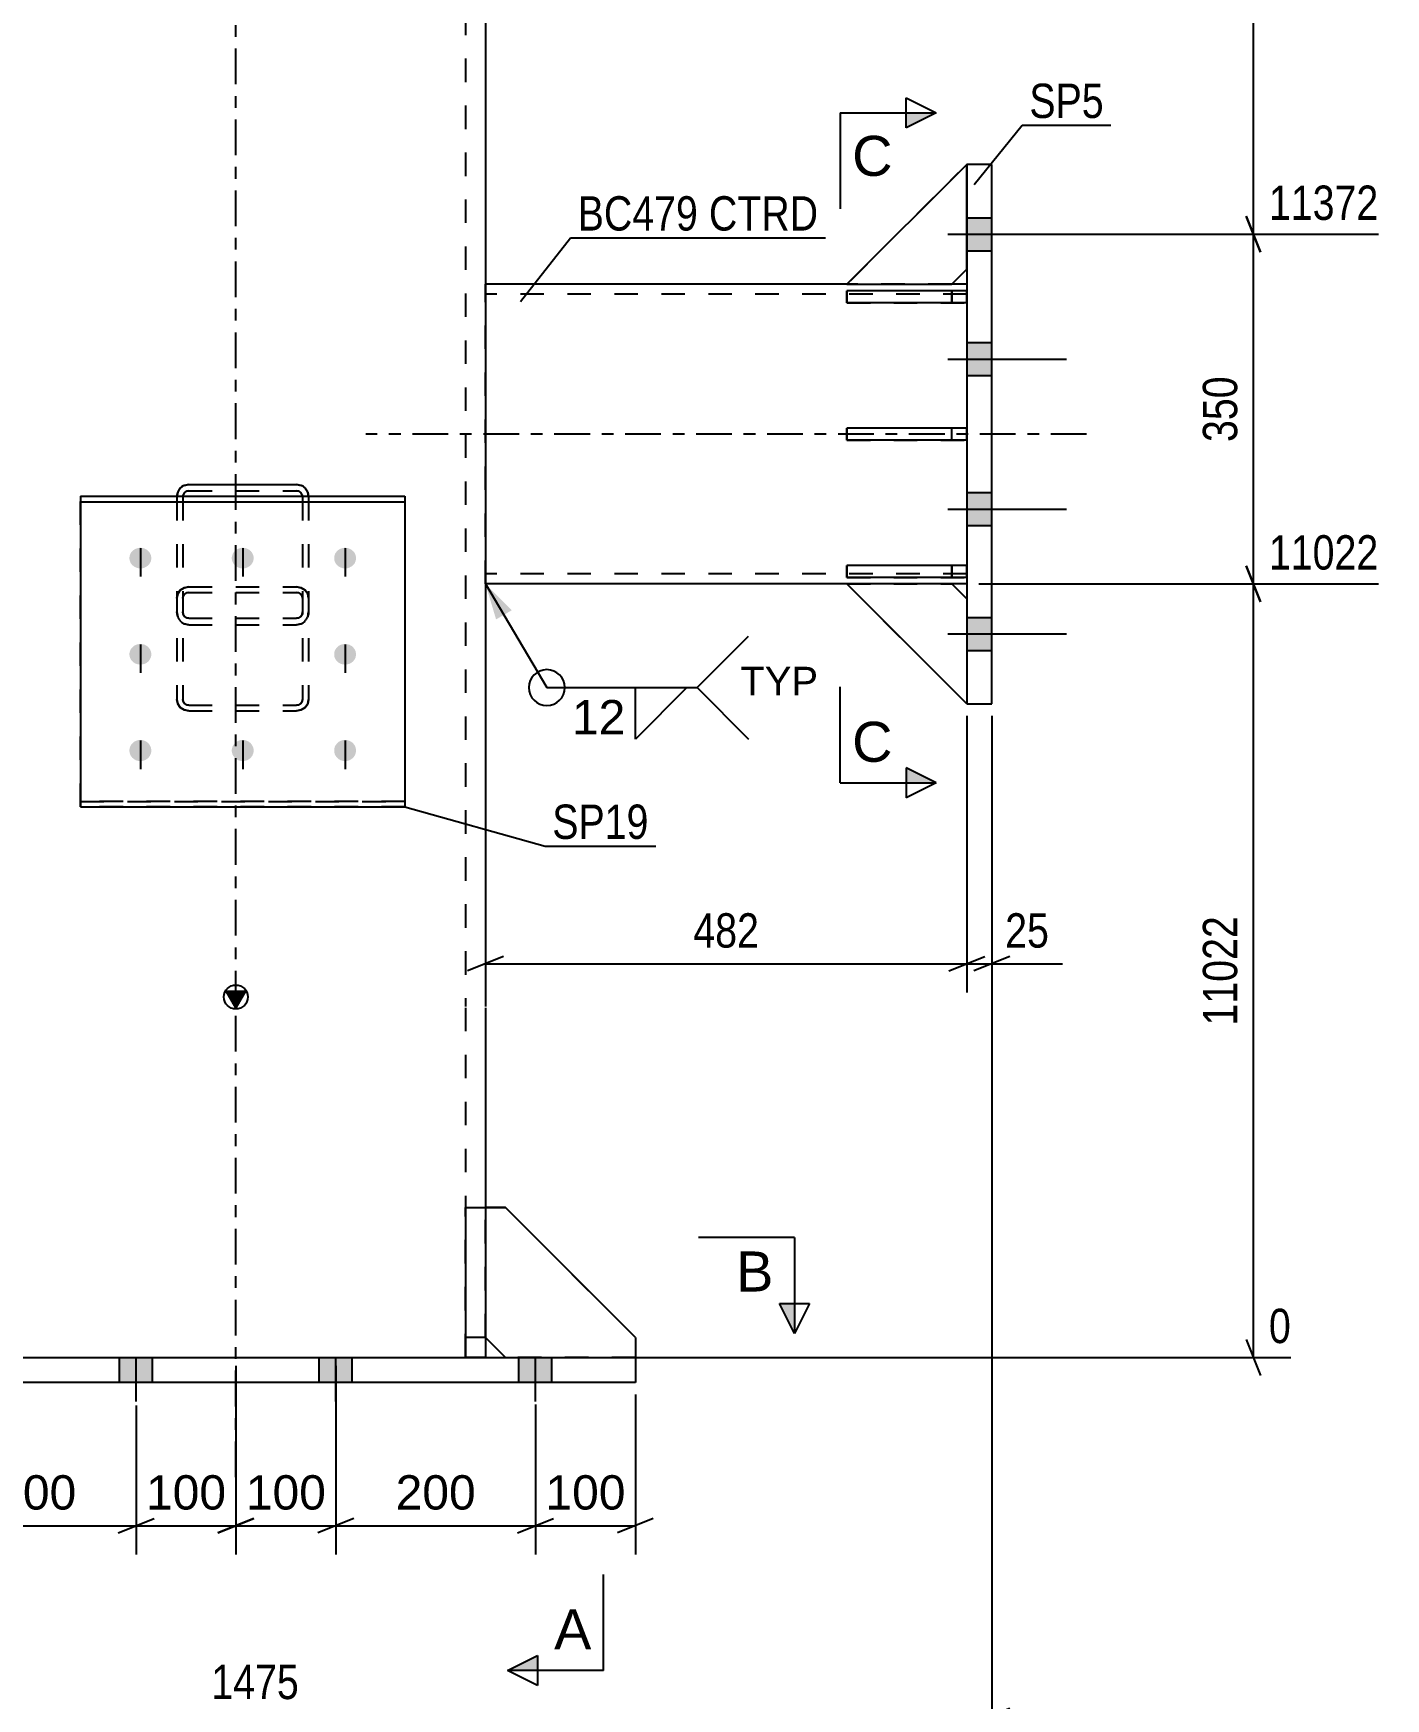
# Model space of a CAD drawing. Header units: millimetres. Extents: x -130 to 464, y -170 to 250.
# Drawn here: x -16.9 to 95.9, y -28.5 to 110.5 of the extents above; entities that cross this region are included whole.
import ezdxf

# ---------------------------------------------------------------- set-up
doc = ezdxf.new("R2010")
doc.units = ezdxf.units.MM
doc.linetypes.add('DXK_LINE_DOT2', pattern=[3.9198, 1.9599, -1.9599])
doc.linetypes.add('DXK_LINE_DOT3', pattern=[5.9187, 2.979, -0.9799, 0.9799, -0.9799])
doc.styles.add('Arial', font='ARIAL.TTF', dxfattribs={"height": 0.2})
doc.styles.add('Arial Narrow', font='ARIALN.TTF', dxfattribs={"height": 0.2})

# ---------------------------------------------------------------- blocks, each defined once
blk = doc.blocks.new('Part-284858837-1387 - 1225')
at = {"color": 2, "linetype": 'Continuous'}
for p, q in [((50.98, 89.53), (20.83, 89.53)), ((60.98, 89.53), (59.73, 89.53)), ((50.98, 64.53), (20.83, 64.53)), ((60.98, 64.53), (59.73, 64.53))]:
    blk.add_line(p, q, dxfattribs=at)
at = {"color": 7, "linetype": 'DXK_LINE_DOT2'}
for p, q in [((20.83, 64.53), (20.83, 89.53)), ((59.73, 89.53), (50.98, 89.53)), ((60.98, 89.53), (60.98, 64.53)), ((60.98, 88.7), (20.83, 88.7)), ((60.98, 65.36), (20.83, 65.36)), ((59.73, 64.53), (50.98, 64.53))]:
    blk.add_line(p, q, dxfattribs=at)
at = {"color": 7, "linetype": 'DXK_LINE_DOT3'}
blk.add_line((70.98, 77.03), (10.83, 77.03), dxfattribs=at)
blk = doc.blocks.new('Part-284858837-1228 - 1225')
at = {"color": 7, "linetype": 'DXK_LINE_DOT2'}
for p, q in [((-12.97, 45.93), (-12.97, 71.84)), ((-12.97, 71.84), (14.11, 71.84)), ((-12.97, 71.38), (14.11, 71.38)), ((14.11, 71.84), (14.11, 45.93)), ((14.11, 46.39), (-12.97, 46.39)), ((14.11, 45.93), (-12.97, 45.93))]:
    blk.add_line(p, q, dxfattribs=at)
blk = doc.blocks.new('Part-284858837-1430 - 1225')
at = {"color": 2, "linetype": 'Continuous'}
for p, q in [((60.98, 99.53), (50.98, 89.53)), ((60.98, 90.78), (60.98, 99.53)), ((59.73, 89.53), (60.98, 90.78)), ((50.98, 89.53), (59.73, 89.53))]:
    blk.add_line(p, q, dxfattribs=at)
blk = doc.blocks.new('Bolt-284858837-1340 - 1225')
at = {"linetype": 'Continuous'}
for points in [[(-23.63, 0), (-26.38, 0), (-26.38, -2.08), (-23.63, -2.08)], [(-23.63, 0), (-26.38, 0), (-26.38, -2.08), (-23.63, -2.08)], [(-23.63, 0), (-26.38, 0), (-26.38, -2.08), (-23.63, -2.08)], [(-23.63, 0), (-26.38, 0), (-26.38, -2.08), (-23.63, -2.08)], [(-6.96, 0), (-9.71, 0), (-9.71, -2.08), (-6.96, -2.08)], [(-6.96, 0), (-9.71, 0), (-9.71, -2.08), (-6.96, -2.08)], [(9.71, 0), (6.96, 0), (6.96, -2.08), (9.71, -2.08)], [(9.71, 0), (6.96, 0), (6.96, -2.08), (9.71, -2.08)], [(26.37, 0), (23.62, 0), (23.62, -2.08), (26.37, -2.08)], [(26.37, 0), (23.62, 0), (23.62, -2.08), (26.37, -2.08)], [(26.37, 0), (23.62, 0), (23.62, -2.08), (26.37, -2.08)], [(26.37, 0), (23.62, 0), (23.62, -2.08), (26.37, -2.08)]]:
    blk.add_hatch(color=1, dxfattribs=at).paths.add_polyline_path(points)
at = {"color": 1, "linetype": 'Continuous'}
for p, q in [((-26.38, -2.08), (-26.38, 0)), ((-26.38, -2.08), (-26.38, 0)), ((-26.38, -2.08), (-26.38, 0)), ((-26.38, -2.08), (-26.38, 0)), ((-25, -3.67), (-25, 0)), ((-25, -3.67), (-25, 0)), ((-25, -3.67), (-25, 0)), ((-25, -3.67), (-25, 0)), ((-23.63, -2.08), (-23.63, 0)), ((-23.63, -2.08), (-23.63, 0)), ((-23.63, -2.08), (-23.63, 0)), ((-23.63, -2.08), (-23.63, 0)), ((-9.71, -2.08), (-9.71, 0)), ((-9.71, -2.08), (-9.71, 0)), ((-8.33, -3.67), (-8.33, 0)), ((-8.33, -3.67), (-8.33, 0)), ((-6.96, -2.08), (-6.96, 0)), ((-6.96, -2.08), (-6.96, 0)), ((6.96, -2.08), (6.96, 0)), ((6.96, -2.08), (6.96, 0)), ((8.33, -3.67), (8.33, 0)), ((8.33, -3.67), (8.33, 0)), ((9.71, -2.08), (9.71, 0)), ((9.71, -2.08), (9.71, 0)), ((23.62, -2.08), (23.62, 0)), ((23.62, -2.08), (23.62, 0)), ((23.62, -2.08), (23.62, 0)), ((23.62, -2.08), (23.62, 0)), ((25, -3.67), (25, 0)), ((25, -3.67), (25, 0)), ((25, -3.67), (25, 0)), ((25, -3.67), (25, 0)), ((26.37, -2.08), (26.37, 0)), ((26.37, -2.08), (26.37, 0)), ((26.37, -2.08), (26.37, 0)), ((26.37, -2.08), (26.37, 0))]:
    blk.add_line(p, q, dxfattribs=at)
blk = doc.blocks.new('Bolt-284858837-1339 - 1225')
at = {"color": 1, "linetype": 'DXK_LINE_DOT2'}
for p, q in [((-7.97, 67.51), (-7.97, 65.14)), ((0.57, 67.51), (0.57, 65.14)), ((9.11, 67.51), (9.11, 65.14)), ((-7.97, 59.48), (-7.97, 57.12)), ((9.11, 59.48), (9.11, 57.12)), ((-7.97, 51.46), (-7.97, 49.09)), ((0.57, 51.46), (0.57, 49.09)), ((9.11, 51.46), (9.11, 49.09))]:
    blk.add_line(p, q, dxfattribs=at)
blk = doc.blocks.new('Part-284858837-1431 - 1225')
at = {"color": 7, "linetype": 'DXK_LINE_DOT2'}
for p, q in [((60.98, 99.53), (50.98, 89.53)), ((60.98, 90.78), (60.98, 99.53)), ((59.73, 89.53), (60.98, 90.78)), ((50.98, 89.53), (59.73, 89.53))]:
    blk.add_line(p, q, dxfattribs=at)
blk = doc.blocks.new('Part-284858837-1313 - 1225')
at = {"color": 2, "linetype": 'Continuous'}
for p, q in [((22.5, 12.5), (20.83, 12.5)), ((33.33, 1.67), (22.5, 12.5)), ((22.5, 0), (20.83, 1.67)), ((33.33, 1.67), (33.33, 0))]:
    blk.add_line(p, q, dxfattribs=at)
at = {"color": 7, "linetype": 'DXK_LINE_DOT2'}
for p, q in [((20.83, 1.67), (20.83, 12.5)), ((33.33, 0), (22.5, 0))]:
    blk.add_line(p, q, dxfattribs=at)
blk = doc.blocks.new('Part-284858837-1314 - 1225')
at = {"color": 7, "linetype": 'DXK_LINE_DOT2'}
for p, q in [((19.17, 0), (19.17, 12.5)), ((19.17, 12.5), (20.83, 12.5)), ((20.83, 12.5), (20.83, 0)), ((20.83, 1.67), (19.17, 1.67)), ((20.83, 0), (19.17, 0))]:
    blk.add_line(p, q, dxfattribs=at)
blk = doc.blocks.new('Part-284858837-1316 - 1225')
at = {"color": 2, "linetype": 'Continuous'}
for p, q in [((19.17, 12.5), (19.17, 0)), ((19.17, 12.5), (20.83, 12.5)), ((20.83, 12.5), (20.83, 0)), ((20.83, 1.67), (19.17, 1.67)), ((19.17, 0), (20.83, 0))]:
    blk.add_line(p, q, dxfattribs=at)
blk = doc.blocks.new('Part-284858837-1332 - 1225')
at = {"color": 2, "linetype": 'Continuous'}
for p, q in [((-33.33, -2.08), (-33.33, 0)), ((-33.33, 0), (33.33, 0)), ((33.33, 0), (33.33, -2.08)), ((33.33, -2.08), (-33.33, -2.08))]:
    blk.add_line(p, q, dxfattribs=at)
blk = doc.blocks.new('Part-284858837-1333 - 1225')
at = {"linetype": 'Continuous'}
blk.add_hatch(color=2, dxfattribs=at).paths.add_polyline_path([(0, 29.17), (-0.8, 30.57), (0.8, 30.57)])
at = {"color": 7, "linetype": 'DXK_LINE_DOT3'}
for p, q in [((0, 29.27), (0, 116.2)), ((0, -10), (0, 29.17))]:
    blk.add_line(p, q, dxfattribs=at)
at = {"color": 7, "linetype": 'DXK_LINE_DOT2'}
for p, q in [((19.17, 116.2), (19.17, 29.27)), ((19.17, 29.17), (19.17, 0)), ((20.83, 12.5), (20.83, 0)), ((-20.83, 0), (20.83, 0))]:
    blk.add_line(p, q, dxfattribs=at)
at = {"color": 2, "linetype": 'Continuous'}
for p, q in [((20.83, 116.2), (20.83, 29.27)), ((0, 29.17), (-0.8, 30.57)), ((-0.8, 30.57), (0.8, 30.57)), ((0.8, 30.57), (0, 29.17)), ((20.83, 29.17), (20.83, 12.5))]:
    blk.add_line(p, q, dxfattribs=at)
blk.add_circle((0, 30.07), 1, dxfattribs=at)
blk = doc.blocks.new('Bolt-284858837-1336 - 1225')
at = {"linetype": 'Continuous'}
for points in [[(60.98, 95.07), (60.98, 92.32), (63.07, 92.32), (63.07, 95.07)], [(60.98, 95.07), (60.98, 92.32), (63.07, 92.32), (63.07, 95.07)], [(60.98, 95.07), (60.98, 92.32), (63.07, 92.32), (63.07, 95.07)], [(60.98, 84.66), (60.98, 81.91), (63.07, 81.91), (63.07, 84.66)], [(60.98, 84.66), (60.98, 81.91), (63.07, 81.91), (63.07, 84.66)], [(60.98, 72.16), (60.98, 69.41), (63.07, 69.41), (63.07, 72.16)], [(60.98, 72.16), (60.98, 69.41), (63.07, 69.41), (63.07, 72.16)], [(60.98, 61.74), (60.98, 58.99), (63.07, 58.99), (63.07, 61.74)], [(60.98, 61.74), (60.98, 58.99), (63.07, 58.99), (63.07, 61.74)], [(60.98, 61.74), (60.98, 58.99), (63.07, 58.99), (63.07, 61.74)]]:
    blk.add_hatch(color=1, dxfattribs=at).paths.add_polyline_path(points)
at = {"color": 1, "linetype": 'Continuous'}
for p, q in [((60.98, 95.07), (63.07, 95.07)), ((60.98, 95.07), (63.07, 95.07)), ((60.98, 95.07), (63.07, 95.07)), ((59.4, 93.7), (69.32, 93.7)), ((59.4, 93.7), (69.32, 93.7)), ((59.4, 93.7), (69.32, 93.7)), ((60.98, 92.32), (63.07, 92.32)), ((60.98, 92.32), (63.07, 92.32)), ((60.98, 92.32), (63.07, 92.32)), ((60.98, 84.66), (63.07, 84.66)), ((60.98, 84.66), (63.07, 84.66)), ((59.4, 83.28), (69.32, 83.28)), ((59.4, 83.28), (69.32, 83.28)), ((60.98, 81.91), (63.07, 81.91)), ((60.98, 81.91), (63.07, 81.91)), ((60.98, 72.16), (63.07, 72.16)), ((60.98, 72.16), (63.07, 72.16)), ((59.4, 70.78), (69.32, 70.78)), ((59.4, 70.78), (69.32, 70.78)), ((60.98, 69.41), (63.07, 69.41)), ((60.98, 69.41), (63.07, 69.41)), ((60.98, 61.74), (63.07, 61.74)), ((60.98, 61.74), (63.07, 61.74)), ((60.98, 61.74), (63.07, 61.74)), ((59.4, 60.36), (69.32, 60.36)), ((59.4, 60.36), (69.32, 60.36)), ((59.4, 60.36), (69.32, 60.36)), ((60.98, 58.99), (63.07, 58.99)), ((60.98, 58.99), (63.07, 58.99)), ((60.98, 58.99), (63.07, 58.99))]:
    blk.add_line(p, q, dxfattribs=at)
blk = doc.blocks.new('Part-284858837-1432 - 1225')
at = {"color": 2, "linetype": 'Continuous'}
for p, q in [((59.73, 64.53), (50.98, 64.53)), ((60.98, 54.53), (50.98, 64.53)), ((59.73, 64.53), (60.98, 63.28)), ((60.98, 63.28), (60.98, 54.53))]:
    blk.add_line(p, q, dxfattribs=at)
blk = doc.blocks.new('Part-284858837-1433 - 1225')
at = {"color": 7, "linetype": 'DXK_LINE_DOT2'}
for p, q in [((50.98, 64.53), (59.73, 64.53)), ((60.98, 54.53), (50.98, 64.53)), ((59.73, 64.53), (60.98, 63.28)), ((60.98, 63.28), (60.98, 54.53))]:
    blk.add_line(p, q, dxfattribs=at)
blk = doc.blocks.new('Part-284858837-1438 - 1225')
at = {"color": 7, "linetype": 'DXK_LINE_DOT2'}
for p, q in [((60.98, 88.99), (50.98, 88.99)), ((50.98, 88.99), (50.98, 87.99)), ((59.73, 88.99), (59.73, 87.99)), ((60.98, 87.99), (60.98, 88.99)), ((50.98, 87.99), (60.98, 87.99))]:
    blk.add_line(p, q, dxfattribs=at)
blk = doc.blocks.new('Part-284858837-1439 - 1225')
at = {"color": 7, "linetype": 'DXK_LINE_DOT2'}
for p, q in [((60.98, 77.53), (50.98, 77.53)), ((50.98, 77.53), (50.98, 76.53)), ((50.98, 76.53), (60.98, 76.53)), ((59.73, 76.53), (59.73, 77.53)), ((60.98, 76.53), (60.98, 77.53))]:
    blk.add_line(p, q, dxfattribs=at)
blk = doc.blocks.new('Part-284858837-1440 - 1225')
at = {"color": 7, "linetype": 'DXK_LINE_DOT2'}
for p, q in [((60.98, 66.07), (50.98, 66.07)), ((50.98, 66.07), (50.98, 65.07)), ((59.73, 66.07), (59.73, 65.07)), ((60.98, 65.07), (60.98, 66.07)), ((50.98, 65.07), (60.98, 65.07))]:
    blk.add_line(p, q, dxfattribs=at)
blk = doc.blocks.new('Part-284858837-1441 - 1225')
at = {"color": 2, "linetype": 'Continuous'}
for p, q in [((60.98, 88.99), (50.98, 88.99)), ((50.98, 87.99), (50.98, 88.99)), ((60.98, 88.99), (60.98, 87.99)), ((60.98, 87.99), (50.98, 87.99))]:
    blk.add_line(p, q, dxfattribs=at)
at = {"color": 7, "linetype": 'DXK_LINE_DOT2'}
blk.add_line((59.73, 87.99), (59.73, 88.99), dxfattribs=at)
blk = doc.blocks.new('Part-284858837-1442 - 1225')
at = {"color": 2, "linetype": 'Continuous'}
for p, q in [((60.98, 77.53), (50.98, 77.53)), ((50.98, 76.53), (50.98, 77.53)), ((60.98, 76.53), (50.98, 76.53)), ((60.98, 77.53), (60.98, 76.53))]:
    blk.add_line(p, q, dxfattribs=at)
at = {"color": 7, "linetype": 'DXK_LINE_DOT2'}
blk.add_line((59.73, 76.53), (59.73, 77.53), dxfattribs=at)
blk = doc.blocks.new('Part-284858837-1443 - 1225')
at = {"color": 2, "linetype": 'Continuous'}
for p, q in [((60.98, 66.07), (50.98, 66.07)), ((50.98, 65.07), (50.98, 66.07)), ((60.98, 66.07), (60.98, 65.07)), ((60.98, 65.07), (50.98, 65.07))]:
    blk.add_line(p, q, dxfattribs=at)
at = {"color": 7, "linetype": 'DXK_LINE_DOT2'}
blk.add_line((59.73, 65.07), (59.73, 66.07), dxfattribs=at)
blk = doc.blocks.new('Part-284858837-1473 - 1225')
at = {"color": 2, "linetype": 'Continuous'}
for p, q in [((60.98, 99.53), (60.98, 54.53)), ((63.07, 99.53), (60.98, 99.53)), ((63.07, 54.53), (63.07, 99.53)), ((60.98, 54.53), (63.07, 54.53))]:
    blk.add_line(p, q, dxfattribs=at)
blk = doc.blocks.new('Part-284858837-1484 - 1225')
at = {"color": 2, "linetype": 'Continuous'}
for p, q in [((-4.31, 72.75), (-3.93, 72.83)), ((-3.93, 72.83), (5.07, 72.83)), ((5.07, 72.83), (5.45, 72.75)), ((-4.92, 71.84), (-4.85, 72.18)), ((5.99, 72.18), (6.06, 71.84))]:
    blk.add_line(p, q, dxfattribs=at)
at = {"color": 7, "linetype": 'DXK_LINE_DOT2'}
for p, q in [((-4.12, 72.26), (-4.28, 72.15)), ((-3.93, 72.3), (-4.12, 72.26)), ((-3.93, 72.3), (5.07, 72.3)), ((5.26, 72.26), (5.07, 72.3)), ((5.42, 72.15), (5.26, 72.26)), ((-4.93, 71.77), (-4.92, 71.84)), ((-4.93, 71.77), (-4.93, 54.89)), ((-4.39, 71.97), (-4.43, 71.77)), ((-4.43, 71.77), (-4.43, 54.89)), ((-4.28, 72.15), (-4.39, 71.97)), ((5.53, 71.97), (5.42, 72.15)), ((5.57, 71.77), (5.53, 71.97)), ((5.57, 71.77), (5.57, 54.89)), ((6.06, 71.84), (6.07, 71.77)), ((6.07, 71.77), (6.07, 54.89)), ((-4.64, 64.01), (-4.85, 63.7)), ((-4.31, 64.21), (-4.64, 64.01)), ((-3.93, 64.28), (-4.31, 64.21)), ((-3.93, 64.28), (5.07, 64.28)), ((5.45, 64.21), (5.07, 64.28)), ((5.78, 64.01), (5.45, 64.21)), ((5.99, 63.7), (5.78, 64.01)), ((-4.85, 63.7), (-4.93, 63.34)), ((-4.43, 63.34), (-4.39, 63.52)), ((-4.39, 63.52), (-4.28, 63.68)), ((-4.28, 63.68), (-4.12, 63.78)), ((-4.12, 63.78), (-3.93, 63.81)), ((-3.93, 63.81), (5.07, 63.81)), ((5.07, 63.81), (5.26, 63.78)), ((5.26, 63.78), (5.42, 63.68)), ((5.42, 63.68), (5.53, 63.52)), ((5.53, 63.52), (5.57, 63.34)), ((6.07, 63.34), (5.99, 63.7)), ((-4.85, 61.78), (-4.93, 62.19)), ((-4.43, 62.19), (-4.39, 61.99)), ((-4.39, 61.99), (-4.28, 61.82)), ((-3.93, 61.13), (-4.31, 61.21)), ((-4.28, 61.82), (-4.12, 61.7)), ((-4.12, 61.7), (-3.93, 61.66)), ((-3.93, 61.66), (5.07, 61.66)), ((5.07, 61.66), (5.26, 61.7)), ((5.45, 61.21), (5.07, 61.13)), ((5.26, 61.7), (5.42, 61.82)), ((5.42, 61.82), (5.53, 61.99)), ((5.53, 61.99), (5.57, 62.19)), ((6.07, 62.19), (5.99, 61.78)), ((-3.93, 61.13), (5.07, 61.13)), ((-4.93, 54.89), (-4.85, 54.53)), ((-4.85, 54.53), (-4.64, 54.22)), ((-4.64, 54.22), (-4.31, 54.02)), ((-4.39, 54.71), (-4.43, 54.89)), ((-4.28, 54.55), (-4.39, 54.71)), ((-4.12, 54.45), (-4.28, 54.55)), ((-3.93, 54.42), (-4.12, 54.45)), ((-3.93, 54.42), (5.07, 54.42)), ((5.26, 54.45), (5.07, 54.42)), ((5.42, 54.55), (5.26, 54.45)), ((5.53, 54.71), (5.42, 54.55)), ((5.45, 54.02), (5.78, 54.22)), ((5.57, 54.89), (5.53, 54.71)), ((5.78, 54.22), (5.99, 54.53)), ((5.99, 54.53), (6.07, 54.89)), ((-4.31, 54.02), (-3.93, 53.95)), ((-3.93, 53.95), (5.07, 53.95)), ((5.07, 53.95), (5.45, 54.02))]:
    blk.add_line(p, q, dxfattribs=at)
at = {"color": 2, "linetype": 'Continuous'}
for centre, start, end in [((-3.89, 71.81), 114.32, 159.2417), ((5.03, 71.81), 20.7583, 65.68)]:
    blk.add_arc(centre, 1.03, start, end, dxfattribs=at)
at = {"color": 7, "linetype": 'DXK_LINE_DOT2'}
for centre, start, end in [((-3.89, 62.15), 200.7583, 245.68), ((5.03, 62.15), 294.32, 339.2417)]:
    blk.add_arc(centre, 1.03, start, end, dxfattribs=at)
blk = doc.blocks.new('Part-284858837-1486 - 1225')
at = {"color": 7, "linetype": 'DXK_LINE_DOT2'}
for p, q in [((20.83, 1.67), (20.83, 12.5)), ((20.83, 12.5), (22.5, 12.5)), ((22.5, 12.5), (33.33, 1.67)), ((22.5, 0), (20.83, 1.67)), ((33.33, 1.67), (33.33, 0)), ((33.33, 0), (22.5, 0))]:
    blk.add_line(p, q, dxfattribs=at)
blk = doc.blocks.new('Part-284858837-1488 - 1225')
at = {"color": 7, "linetype": 'DXK_LINE_DOT2'}
for p, q in [((-3.93, 72.83), (-4.31, 72.75)), ((-4.28, 72.14), (-4.12, 72.26)), ((-4.12, 72.26), (-3.93, 72.3)), ((-3.93, 72.83), (5.07, 72.83)), ((-3.93, 72.3), (5.07, 72.3)), ((5.45, 72.75), (5.07, 72.83)), ((5.07, 72.3), (5.26, 72.26)), ((5.26, 72.26), (5.42, 72.14)), ((-4.85, 72.18), (-4.93, 71.77)), ((-4.93, 71.77), (-4.93, 54.88)), ((-4.43, 71.77), (-4.39, 71.97)), ((-4.43, 71.77), (-4.43, 54.88)), ((-4.39, 71.97), (-4.28, 72.14)), ((5.42, 72.14), (5.53, 71.97)), ((5.53, 71.97), (5.57, 71.77)), ((5.57, 71.77), (5.57, 54.88)), ((6.07, 71.77), (5.99, 72.18)), ((6.07, 71.77), (6.07, 54.88)), ((-4.85, 63.7), (-4.64, 64.01)), ((-4.64, 64.01), (-4.31, 64.21)), ((-4.31, 64.21), (-3.93, 64.28)), ((-3.93, 64.28), (5.07, 64.28)), ((5.07, 64.28), (5.45, 64.21)), ((5.45, 64.21), (5.78, 64.01)), ((5.78, 64.01), (5.99, 63.7)), ((-4.93, 63.34), (-4.85, 63.7)), ((-4.39, 63.52), (-4.43, 63.34)), ((-4.28, 63.67), (-4.39, 63.52)), ((-4.12, 63.78), (-4.28, 63.67)), ((-3.93, 63.81), (-4.12, 63.78)), ((-3.93, 63.81), (5.07, 63.81)), ((5.26, 63.78), (5.07, 63.81)), ((5.42, 63.67), (5.26, 63.78)), ((5.53, 63.52), (5.42, 63.67)), ((5.57, 63.34), (5.53, 63.52)), ((5.99, 63.7), (6.07, 63.34)), ((-4.93, 62.19), (-4.85, 61.78)), ((-4.39, 61.99), (-4.43, 62.19)), ((-4.28, 61.81), (-4.39, 61.99)), ((-4.31, 61.21), (-3.93, 61.13)), ((-4.12, 61.7), (-4.28, 61.81)), ((-3.93, 61.66), (-4.12, 61.7)), ((-3.93, 61.66), (5.07, 61.66)), ((5.26, 61.7), (5.07, 61.66)), ((5.07, 61.13), (5.45, 61.21)), ((5.42, 61.81), (5.26, 61.7)), ((5.53, 61.99), (5.42, 61.81)), ((5.57, 62.19), (5.53, 61.99)), ((5.99, 61.78), (6.07, 62.19)), ((-3.93, 61.13), (5.07, 61.13)), ((-4.85, 54.53), (-4.93, 54.88)), ((-4.64, 54.22), (-4.85, 54.53)), ((-4.31, 54.02), (-4.64, 54.22)), ((-4.43, 54.88), (-4.39, 54.71)), ((-4.39, 54.71), (-4.28, 54.55)), ((-4.28, 54.55), (-4.12, 54.45)), ((-4.12, 54.45), (-3.93, 54.42)), ((-3.93, 54.42), (5.07, 54.42)), ((5.07, 54.42), (5.26, 54.45)), ((5.26, 54.45), (5.42, 54.55)), ((5.42, 54.55), (5.53, 54.71)), ((5.78, 54.22), (5.45, 54.02)), ((5.53, 54.71), (5.57, 54.88)), ((5.99, 54.53), (5.78, 54.22)), ((6.07, 54.88), (5.99, 54.53)), ((-3.93, 53.95), (-4.31, 54.02)), ((-3.93, 53.95), (5.07, 53.95)), ((5.45, 54.02), (5.07, 53.95))]:
    blk.add_line(p, q, dxfattribs=at)
for centre, start, end in [((-3.89, 71.81), 114.32, 159.2417), ((5.03, 71.81), 20.7583, 65.68), ((-3.89, 62.15), 200.7583, 245.68), ((5.03, 62.15), 294.32, 339.2417)]:
    blk.add_arc(centre, 1.03, start, end, dxfattribs=at)
blk = doc.blocks.new('Part-284858837-1535 - 1225')
at = {"color": 2, "linetype": 'Continuous'}
for p, q in [((-12.97, 71.84), (-12.97, 45.93)), ((-12.97, 71.84), (14.11, 71.84)), ((-12.97, 71.38), (14.11, 71.38)), ((14.11, 71.84), (14.11, 45.93)), ((-12.97, 45.93), (14.11, 45.93))]:
    blk.add_line(p, q, dxfattribs=at)
at = {"color": 7, "linetype": 'DXK_LINE_DOT2'}
blk.add_line((-12.97, 46.39), (14.11, 46.39), dxfattribs=at)
blk = doc.blocks.new('Bolt-284858837-1536 - 1225')
at = {"linetype": 'Continuous'}
for points in [[(-7.97, 67.55), (-7.78, 67.53), (-7.6, 67.47), (-7.43, 67.38), (-7.29, 67.26), (-7.18, 67.12), (-7.1, 66.95), (-7.06, 66.77), (-7.06, 66.59), (-7.1, 66.42), (-7.18, 66.25), (-7.29, 66.11), (-7.43, 65.99), (-7.6, 65.9), (-7.78, 65.84), (-7.97, 65.82), (-8.16, 65.84), (-8.34, 65.9), (-8.51, 65.99), (-8.65, 66.11), (-8.77, 66.25), (-8.84, 66.42), (-8.88, 66.59), (-8.88, 66.77), (-8.84, 66.95), (-8.77, 67.12), (-8.65, 67.26), (-8.51, 67.38), (-8.34, 67.47), (-8.16, 67.53)], [(0.57, 67.55), (0.76, 67.53), (0.94, 67.47), (1.11, 67.38), (1.25, 67.26), (1.36, 67.12), (1.44, 66.95), (1.48, 66.77), (1.48, 66.59), (1.44, 66.42), (1.36, 66.25), (1.25, 66.11), (1.11, 65.99), (0.94, 65.9), (0.76, 65.84), (0.57, 65.82), (0.38, 65.84), (0.2, 65.9), (0.03, 65.99), (-0.11, 66.11), (-0.22, 66.25), (-0.3, 66.42), (-0.34, 66.59), (-0.34, 66.77), (-0.3, 66.95), (-0.22, 67.12), (-0.11, 67.26), (0.03, 67.38), (0.2, 67.47), (0.38, 67.53)], [(9.11, 67.55), (9.3, 67.53), (9.48, 67.47), (9.65, 67.38), (9.79, 67.26), (9.91, 67.12), (9.98, 66.95), (10.02, 66.77), (10.02, 66.59), (9.98, 66.42), (9.91, 66.25), (9.79, 66.11), (9.65, 65.99), (9.48, 65.9), (9.3, 65.84), (9.11, 65.82), (8.92, 65.84), (8.74, 65.9), (8.57, 65.99), (8.43, 66.11), (8.32, 66.25), (8.24, 66.42), (8.2, 66.59), (8.2, 66.77), (8.24, 66.95), (8.32, 67.12), (8.43, 67.26), (8.57, 67.38), (8.74, 67.47), (8.92, 67.53)], [(-7.97, 59.52), (-7.78, 59.5), (-7.6, 59.45), (-7.43, 59.36), (-7.29, 59.23), (-7.18, 59.09), (-7.1, 58.92), (-7.06, 58.75), (-7.06, 58.57), (-7.1, 58.39), (-7.18, 58.23), (-7.29, 58.08), (-7.43, 57.96), (-7.6, 57.87), (-7.78, 57.82), (-7.97, 57.8), (-8.16, 57.82), (-8.34, 57.87), (-8.51, 57.96), (-8.65, 58.08), (-8.77, 58.23), (-8.84, 58.39), (-8.88, 58.57), (-8.88, 58.75), (-8.84, 58.92), (-8.77, 59.09), (-8.65, 59.23), (-8.51, 59.36), (-8.34, 59.45), (-8.16, 59.5)], [(9.11, 59.52), (9.3, 59.5), (9.48, 59.45), (9.65, 59.36), (9.79, 59.23), (9.91, 59.09), (9.98, 58.92), (10.02, 58.75), (10.02, 58.57), (9.98, 58.39), (9.91, 58.23), (9.79, 58.08), (9.65, 57.96), (9.48, 57.87), (9.3, 57.82), (9.11, 57.8), (8.92, 57.82), (8.74, 57.87), (8.57, 57.96), (8.43, 58.08), (8.32, 58.23), (8.24, 58.39), (8.2, 58.57), (8.2, 58.75), (8.24, 58.92), (8.32, 59.09), (8.43, 59.23), (8.57, 59.36), (8.74, 59.45), (8.92, 59.5)], [(-7.97, 51.52), (-7.78, 51.5), (-7.6, 51.44), (-7.43, 51.35), (-7.29, 51.22), (-7.18, 51.07), (-7.1, 50.91), (-7.06, 50.72), (-7.06, 50.54), (-7.1, 50.36), (-7.18, 50.19), (-7.29, 50.04), (-7.43, 49.92), (-7.6, 49.82), (-7.78, 49.77), (-7.97, 49.75), (-8.16, 49.77), (-8.34, 49.82), (-8.51, 49.92), (-8.65, 50.04), (-8.77, 50.19), (-8.84, 50.36), (-8.88, 50.54), (-8.88, 50.72), (-8.84, 50.91), (-8.77, 51.07), (-8.65, 51.22), (-8.51, 51.35), (-8.34, 51.44), (-8.16, 51.5)], [(0.57, 51.52), (0.76, 51.5), (0.94, 51.44), (1.11, 51.35), (1.25, 51.22), (1.36, 51.07), (1.44, 50.91), (1.48, 50.72), (1.48, 50.54), (1.44, 50.36), (1.36, 50.19), (1.25, 50.04), (1.11, 49.92), (0.94, 49.82), (0.76, 49.77), (0.57, 49.75), (0.38, 49.77), (0.2, 49.82), (0.03, 49.92), (-0.11, 50.04), (-0.22, 50.19), (-0.3, 50.36), (-0.34, 50.54), (-0.34, 50.72), (-0.3, 50.91), (-0.22, 51.07), (-0.11, 51.22), (0.03, 51.35), (0.2, 51.44), (0.38, 51.5)], [(9.11, 51.52), (9.3, 51.5), (9.48, 51.44), (9.65, 51.35), (9.79, 51.22), (9.91, 51.07), (9.98, 50.91), (10.02, 50.72), (10.02, 50.54), (9.98, 50.36), (9.91, 50.19), (9.79, 50.04), (9.65, 49.92), (9.48, 49.82), (9.3, 49.77), (9.11, 49.75), (8.92, 49.77), (8.74, 49.82), (8.57, 49.92), (8.43, 50.04), (8.32, 50.19), (8.24, 50.36), (8.2, 50.54), (8.2, 50.72), (8.24, 50.91), (8.32, 51.07), (8.43, 51.22), (8.57, 51.35), (8.74, 51.44), (8.92, 51.5)]]:
    blk.add_hatch(color=1, dxfattribs=at).paths.add_polyline_path(points)
at = {"color": 1, "linetype": 'Continuous'}
for p, q in [((-7.97, 67.51), (-7.97, 65.15)), ((0.57, 67.51), (0.57, 65.15)), ((9.11, 67.51), (9.11, 65.15)), ((-7.97, 59.48), (-7.97, 57.12)), ((9.11, 59.48), (9.11, 57.12)), ((-7.97, 51.46), (-7.97, 49.09)), ((0.57, 51.46), (0.57, 49.09)), ((9.11, 51.46), (9.11, 49.09))]:
    blk.add_line(p, q, dxfattribs=at)
blk = doc.blocks.new('StraightDimension-284858837-7909 - 1225')
at = {"color": 7, "linetype": 'Continuous'}
for p, q in [((85.5, 63.03), (84.3, 66.03)), ((61.98, 64.53), (95.34, 64.53)), ((84.9, 0), (84.9, 64.53)), ((84.3, 1.5), (85.5, -1.5)), ((21.83, 0), (88.03, 0))]:
    blk.add_line(p, q, dxfattribs=at)
at = {"color": 0}
blk.add_wipeout([(84.15, 37.44), (79.95, 37.44), (79.95, 27.09), (84.15, 27.09)], dxfattribs=at)
at = {"color": 3, "style": 'Arial Narrow'}
blk.add_text('11022', height=2.863, rotation=90.0002, dxfattribs=at).set_placement((83.55, 27.69))
at = {"color": 0, "linetype": 'Continuous'}
for points in [[(95.94, 65.13), (95.94, 69.33), (85.6, 69.33), (85.6, 65.13)], [(88.63, 0.6), (88.63, 4.8), (85.6, 4.8), (85.6, 0.6)]]:
    blk.add_wipeout(points, dxfattribs=at)
at = {"color": 3, "linetype": 'Continuous', "style": 'Arial Narrow'}
for s, height, p in [('11022', 2.863, (86.2, 65.73)), ('0', 2.86, (86.2, 1.2))]:
    blk.add_text(s, height=height, dxfattribs=at).set_placement(p)
blk = doc.blocks.new('StraightDimension-284858837-1647 - 1225')
at = {"color": 7, "linetype": 'Continuous'}
for p, q in [((-25, -4.01), (-25, -16.44)), ((-8.33, -4.01), (-8.33, -16.44)), ((-23.5, -13.44), (-26.5, -14.64)), ((-9.83, -14.64), (-6.83, -13.44)), ((-25, -14.04), (-8.33, -14.04))]:
    blk.add_line(p, q, dxfattribs=at)
at = {"color": 0}
blk.add_wipeout([(-12.73, -13.29), (-12.73, -9.09), (-20.6, -9.09), (-20.6, -13.29)], dxfattribs=at)
at = {"color": 3, "style": 'Arial'}
blk.add_text('200', height=2.865, dxfattribs=at).set_placement((-20, -12.69))
blk = doc.blocks.new('StraightDimension-284858837-1597 - 1225')
at = {"color": 7, "linetype": 'Continuous'}
for p, q in [((25, -3.93), (25, -16.44)), ((33.33, -3.08), (33.33, -16.44)), ((23.5, -14.64), (26.5, -13.44)), ((34.83, -13.44), (31.83, -14.64)), ((25, -14.04), (33.33, -14.04))]:
    blk.add_line(p, q, dxfattribs=at)
at = {"color": 0}
blk.add_wipeout([(33.1, -13.29), (33.1, -9.09), (25.23, -9.09), (25.23, -13.29)], dxfattribs=at)
at = {"color": 3, "style": 'Arial'}
blk.add_text('100', height=2.865, dxfattribs=at).set_placement((25.83, -12.69))
blk = doc.blocks.new('StraightDimension-284858837-1608 - 1225')
at = {"color": 7, "linetype": 'Continuous'}
for p, q in [((8.33, -0.69), (8.33, -16.44)), ((25, -3.93), (25, -16.44)), ((9.83, -13.44), (6.83, -14.64)), ((23.5, -14.64), (26.5, -13.44)), ((8.33, -14.04), (25, -14.04))]:
    blk.add_line(p, q, dxfattribs=at)
at = {"color": 0}
blk.add_wipeout([(20.6, -13.29), (20.6, -9.09), (12.73, -9.09), (12.73, -13.29)], dxfattribs=at)
at = {"color": 3, "style": 'Arial'}
blk.add_text('200', height=2.865, dxfattribs=at).set_placement((13.33, -12.69))
blk = doc.blocks.new('StraightDimension-284858837-1615 - 1225')
at = {"color": 7, "linetype": 'Continuous'}
for p, q in [((0, -0.69), (0, -16.44)), ((8.33, -0.69), (8.33, -16.44)), ((-1.5, -14.64), (1.5, -13.44)), ((9.83, -13.44), (6.83, -14.64)), ((0, -14.04), (8.33, -14.04))]:
    blk.add_line(p, q, dxfattribs=at)
at = {"color": 0}
blk.add_wipeout([(8.1, -13.29), (8.1, -9.09), (0.23, -9.09), (0.23, -13.29)], dxfattribs=at)
at = {"color": 3, "style": 'Arial'}
blk.add_text('100', height=2.865, dxfattribs=at).set_placement((0.83, -12.69))
blk = doc.blocks.new('StraightDimension-284858837-1631 - 1225')
at = {"color": 7, "linetype": 'Continuous'}
for p, q in [((0, -0.69), (0, -16.44)), ((-8.33, -4.01), (-8.33, -16.44)), ((-9.83, -14.64), (-6.83, -13.44)), ((1.5, -13.44), (-1.5, -14.64)), ((-8.33, -14.04), (0, -14.04))]:
    blk.add_line(p, q, dxfattribs=at)
at = {"color": 0}
blk.add_wipeout([(-0.23, -13.29), (-0.23, -9.09), (-8.1, -9.09), (-8.1, -13.29)], dxfattribs=at)
at = {"color": 3, "style": 'Arial'}
blk.add_text('100', height=2.865, dxfattribs=at).set_placement((-7.5, -12.69))
blk = doc.blocks.new('StraightDimension-284858837-1969 - 1225')
at = {"color": 7, "linetype": 'Continuous'}
for p, q in [((-59.85, 53.53), (-59.85, -32.25)), ((63.07, 53.53), (63.07, -32.25)), ((-58.35, -29.25), (-61.35, -30.45)), ((-59.85, -29.85), (63.07, -29.85)), ((61.57, -30.45), (64.57, -29.25))]:
    blk.add_line(p, q, dxfattribs=at)
at = {"color": 0}
blk.add_wipeout([(5.87, -29.1), (5.87, -24.9), (-2.65, -24.9), (-2.65, -29.1)], dxfattribs=at)
at = {"color": 3, "style": 'Arial Narrow'}
blk.add_text('1475', height=2.863, dxfattribs=at).set_placement((-2.05, -28.5))
blk = doc.blocks.new('StraightDimension-284858837-8353 - 1225')
at = {"color": 7, "linetype": 'Continuous'}
for p, q in [((60.98, 53.53), (60.98, 30.44)), ((63.07, 53.53), (63.07, 30.44)), ((59.48, 32.24), (62.48, 33.44)), ((64.57, 33.44), (61.57, 32.24)), ((60.98, 32.84), (63.07, 32.84)), ((63.07, 32.84), (68.97, 32.84)), ((63.07, 32.84), (68.97, 32.84))]:
    blk.add_line(p, q, dxfattribs=at)
at = {"color": 0}
blk.add_wipeout([(68.45, 33.59), (68.45, 37.79), (63.59, 37.79), (63.59, 33.59)], dxfattribs=at)
at = {"color": 3, "style": 'Arial Narrow'}
blk.add_text('25', height=2.863, dxfattribs=at).set_placement((64.19, 34.19))
blk = doc.blocks.new('StraightDimension-284858837-7907 - 1225')
at = {"color": 7, "linetype": 'Continuous'}
for p, q in [((85.5, 137.02), (84.3, 140.02)), ((63.5, 138.52), (95.34, 138.52)), ((84.9, 93.7), (84.9, 138.52)), ((84.3, 95.2), (85.5, 92.2)), ((68.23, 93.7), (95.34, 93.7))]:
    blk.add_line(p, q, dxfattribs=at)
at = {"color": 0}
blk.add_wipeout([(84.15, 120.37), (79.95, 120.37), (79.95, 111.85), (84.15, 111.85)], dxfattribs=at)
at = {"color": 3, "style": 'Arial Narrow'}
blk.add_text('2840', height=2.863, rotation=90.0002, dxfattribs=at).set_placement((83.55, 112.45))
at = {"color": 0, "linetype": 'Continuous'}
blk.add_wipeout([(95.94, 139.12), (95.94, 143.32), (85.6, 143.32), (85.6, 139.12)], dxfattribs=at)
at = {"color": 3, "linetype": 'Continuous', "style": 'Arial Narrow'}
blk.add_text('14212', height=2.863, dxfattribs=at).set_placement((86.2, 139.72))
blk = doc.blocks.new('StraightDimension-284858837-7908 - 1225')
at = {"color": 7, "linetype": 'Continuous'}
for p, q in [((85.5, 92.2), (84.3, 95.2)), ((68.23, 93.7), (95.34, 93.7)), ((84.9, 64.53), (84.9, 93.7)), ((84.3, 66.03), (85.5, 63.03)), ((61.98, 64.53), (95.34, 64.53))]:
    blk.add_line(p, q, dxfattribs=at)
at = {"color": 0}
blk.add_wipeout([(84.15, 82.46), (79.95, 82.46), (79.95, 75.77), (84.15, 75.77)], dxfattribs=at)
at = {"color": 3, "style": 'Arial Narrow'}
blk.add_text('350', height=2.863, rotation=90.0002, dxfattribs=at).set_placement((83.55, 76.37))
at = {"color": 0, "linetype": 'Continuous'}
blk.add_wipeout([(95.94, 94.3), (95.94, 98.5), (85.6, 98.5), (85.6, 94.3)], dxfattribs=at)
at = {"color": 3, "linetype": 'Continuous', "style": 'Arial Narrow'}
blk.add_text('11372', height=2.863, dxfattribs=at).set_placement((86.2, 94.9))
blk = doc.blocks.new('StraightDimension-284858837-8354 - 1225')
at = {"color": 7, "linetype": 'Continuous'}
for p, q in [((20.83, 63.53), (20.83, 30.44)), ((60.98, 53.53), (60.98, 30.44)), ((22.33, 33.44), (19.33, 32.24)), ((59.48, 32.24), (62.48, 33.44)), ((20.83, 32.84), (60.98, 32.84))]:
    blk.add_line(p, q, dxfattribs=at)
at = {"color": 0}
blk.add_wipeout([(44.25, 33.59), (44.25, 37.79), (37.57, 37.79), (37.57, 33.59)], dxfattribs=at)
at = {"color": 3, "style": 'Arial Narrow'}
blk.add_text('482', height=2.863, dxfattribs=at).set_placement((38.17, 34.19))
blk = doc.blocks.new('Mark-284858837-1383 - 1225')
at = {"color": 0}
for points in [[(38.57, 94.01), (38.57, 97.01), (28.52, 97.01), (28.52, 94.01)], [(48.59, 94.01), (48.59, 97.01), (39.47, 97.01), (39.47, 94.01)]]:
    blk.add_wipeout(points, dxfattribs=at)
for points in [[(38.57, 94.01), (38.57, 97.01), (28.52, 97.01), (28.52, 94.01)], [(48.59, 94.01), (48.59, 97.01), (39.47, 97.01), (39.47, 94.01)]]:
    blk.add_wipeout(points, dxfattribs=at)
at = {"color": 30, "linetype": 'Continuous'}
for p, q in [((23.75, 88.09), (27.92, 93.41)), ((27.92, 93.41), (49.19, 93.41))]:
    blk.add_line(p, q, dxfattribs=at)
at = {"color": 3, "style": 'Arial Narrow'}
for s, p in [('BC479', (28.52, 94.01)), ('CTRD', (39.47, 94.01))]:
    blk.add_text(s, height=2.863, dxfattribs=at).set_placement(p)
blk = doc.blocks.new('Mark-284858837-1469 - 1225')
at = {"color": 0}
blk.add_wipeout([(72.42, 103.4), (72.42, 106.4), (66.21, 106.4), (66.21, 103.4)], dxfattribs=at)
blk.add_wipeout([(72.42, 103.4), (72.42, 106.4), (66.21, 106.4), (66.21, 103.4)], dxfattribs=at)
at = {"color": 30, "linetype": 'Continuous'}
for p, q in [((61.61, 97.84), (65.61, 102.8)), ((65.61, 102.8), (73.02, 102.8))]:
    blk.add_line(p, q, dxfattribs=at)
at = {"color": 3, "style": 'Arial Narrow'}
blk.add_text('SP5', height=2.863, dxfattribs=at).set_placement((66.21, 103.4))
blk = doc.blocks.new('Mark-284858837-1531 - 1225')
at = {"color": 0}
blk.add_wipeout([(34.44, 43.26), (34.44, 46.26), (26.4, 46.26), (26.4, 43.26)], dxfattribs=at)
blk.add_wipeout([(34.44, 43.26), (34.44, 46.26), (26.4, 46.26), (26.4, 43.26)], dxfattribs=at)
at = {"color": 30, "linetype": 'Continuous'}
for p, q in [((14.11, 45.93), (25.8, 42.66)), ((25.8, 42.66), (35.04, 42.66))]:
    blk.add_line(p, q, dxfattribs=at)
at = {"color": 3, "style": 'Arial Narrow'}
blk.add_text('SP19', height=2.863, dxfattribs=at).set_placement((26.4, 43.26))
blk = doc.blocks.new('SectionMark-284858837-2065 - 1225')
at = {"linetype": 'Continuous'}
for points in [[(55.92, 102.57), (55.92, 103.82), (58.42, 103.82)], [(55.92, 47.94), (55.92, 49.19), (58.42, 47.94)]]:
    blk.add_hatch(color=6, dxfattribs=at).paths.add_polyline_path(points)
at = {"color": 6, "linetype": 'Continuous'}
for p, q in [((55.92, 102.57), (55.92, 105.07)), ((55.92, 105.07), (58.42, 103.82)), ((50.42, 103.82), (50.42, 95.82)), ((50.42, 103.82), (58.42, 103.82)), ((58.42, 103.82), (55.92, 102.57)), ((50.42, 47.94), (50.42, 55.94)), ((58.42, 47.94), (55.92, 49.19)), ((55.92, 49.19), (55.92, 46.69)), ((50.42, 47.94), (58.42, 47.94)), ((58.42, 47.94), (55.92, 46.69))]:
    blk.add_line(p, q, dxfattribs=at)
at = {"color": 0, "linetype": 'Continuous'}
for points in [[(54.79, 98.57), (54.79, 102.07), (51.42, 102.07), (51.42, 98.57)], [(54.79, 49.69), (54.79, 53.19), (51.42, 53.19), (51.42, 49.69)]]:
    blk.add_wipeout(points, dxfattribs=at)
at = {"color": 3, "linetype": 'Continuous', "style": 'Arial'}
for p in [(51.42, 98.57), (51.42, 49.69)]:
    blk.add_text('C', height=3.34, dxfattribs=at).set_placement(p)
blk = doc.blocks.new('SectionMark-284858837-2067 - 1225')
at = {"linetype": 'Continuous'}
for points in [[(-56.78, 4.5), (-55.53, 4.5), (-56.78, 2)], [(45.35, 4.5), (46.6, 4.5), (46.6, 2)]]:
    blk.add_hatch(color=6, dxfattribs=at).paths.add_polyline_path(points)
at = {"color": 6, "linetype": 'Continuous'}
for p, q in [((-56.78, 10), (-48.78, 10)), ((-56.78, 10), (-56.78, 2)), ((46.6, 10), (38.6, 10)), ((46.6, 10), (46.6, 2)), ((-56.78, 2), (-58.03, 4.5)), ((-55.53, 4.5), (-58.03, 4.5)), ((-56.78, 2), (-55.53, 4.5)), ((45.35, 4.5), (47.85, 4.5)), ((46.6, 2), (45.35, 4.5)), ((47.85, 4.5), (46.6, 2))]:
    blk.add_line(p, q, dxfattribs=at)
at = {"color": 0, "linetype": 'Continuous'}
for points in [[(-51.92, 5.5), (-51.92, 9), (-55.03, 9), (-55.03, 5.5)], [(44.85, 5.5), (44.85, 9), (41.74, 9), (41.74, 5.5)]]:
    blk.add_wipeout(points, dxfattribs=at)
at = {"color": 3, "linetype": 'Continuous', "style": 'Arial'}
for p in [(-55.03, 5.5), (41.74, 5.5)]:
    blk.add_text('B', height=3.34, dxfattribs=at).set_placement(p)
blk = doc.blocks.new('SectionMark-284858837-2099 - 1225')
at = {"linetype": 'Continuous'}
blk.add_hatch(color=6, dxfattribs=at).paths.add_polyline_path([(25.16, -24.86), (25.16, -26.11), (22.66, -26.11)])
at = {"color": 6, "linetype": 'Continuous'}
for p, q in [((30.66, -26.11), (30.66, -18.11)), ((22.66, -26.11), (25.16, -24.86)), ((25.16, -24.86), (25.16, -27.36)), ((30.66, -26.11), (22.66, -26.11)), ((25.16, -27.36), (22.66, -26.11))]:
    blk.add_line(p, q, dxfattribs=at)
at = {"color": 0, "linetype": 'Continuous'}
blk.add_wipeout([(29.66, -24.36), (29.66, -20.86), (26.55, -20.86), (26.55, -24.36)], dxfattribs=at)
at = {"color": 3, "linetype": 'Continuous', "style": 'Arial'}
blk.add_text('A', height=3.34, rotation=-0.0115, dxfattribs=at).set_placement((26.55, -24.36))
blk = doc.blocks.new('WeldMark-284858837-2101 - 1225')
at = {"linetype": 'Continuous'}
blk.add_hatch(color=30, dxfattribs=at).paths.add_polyline_path([(21.71, 61.57), (20.83, 64.53), (23.01, 62.33)])
at = {"color": 30, "linetype": 'Continuous'}
for p, q in [((20.83, 64.53), (25.94, 55.88)), ((25.94, 55.88), (38.49, 55.88))]:
    blk.add_line(p, q, dxfattribs=at)
at = {"color": 3, "linetype": 'Continuous'}
for p, q in [((38.49, 55.88), (42.78, 60.17)), ((33.35, 55.88), (37.64, 55.88)), ((38.49, 55.88), (42.78, 51.59))]:
    blk.add_line(p, q, dxfattribs=at)
blk.add_arc((25.94, 55.88), 1.5, 90, 270, dxfattribs=at)
at = {"color": 0}
blk.add_wipeout([(32.69, 51.78), (32.69, 55.18), (27.84, 55.18), (27.84, 51.78)], dxfattribs=at)
at = {"color": 3, "linetype": 'Continuous'}
for p, q in [((37.64, 55.88), (33.35, 51.59)), ((33.35, 51.59), (33.35, 55.88))]:
    blk.add_line(p, q, dxfattribs=at)
blk.add_arc((25.94, 55.88), 1.5, 270, 90, dxfattribs=at)
at = {"color": 3, "style": 'Arial'}
blk.add_text('12', height=2.865, dxfattribs=at).set_placement((28.04, 51.98))
at = {"color": 0, "linetype": 'Continuous'}
blk.add_wipeout([(48.57, 55.23), (48.57, 57.73), (42.09, 57.73), (42.09, 55.23)], dxfattribs=at)
blk.add_wipeout([(48.57, 55.23), (48.57, 57.73), (42.09, 57.73), (42.09, 55.23)], dxfattribs=at)
at = {"color": 3, "linetype": 'Continuous', "style": 'Arial'}
blk.add_text('TYP', height=2.388, dxfattribs=at).set_placement((42.09, 55.23))

msp = doc.modelspace()

# ---------------------------------------------------------------- block references
for name in ['Part-284858837-1333 - 1225', 'Part-284858837-1430 - 1225', 'Part-284858837-1431 - 1225', 'Part-284858837-1473 - 1225', 'Bolt-284858837-1336 - 1225', 'Part-284858837-1387 - 1225', 'Part-284858837-1438 - 1225', 'Part-284858837-1441 - 1225', 'Part-284858837-1439 - 1225', 'Part-284858837-1442 - 1225', 'Part-284858837-1484 - 1225', 'Part-284858837-1488 - 1225', 'Part-284858837-1228 - 1225', 'Part-284858837-1535 - 1225', 'Bolt-284858837-1536 - 1225', 'Bolt-284858837-1339 - 1225', 'Part-284858837-1440 - 1225', 'Part-284858837-1443 - 1225', 'Part-284858837-1432 - 1225', 'Part-284858837-1433 - 1225', 'Part-284858837-1314 - 1225', 'Part-284858837-1316 - 1225', 'Part-284858837-1313 - 1225', 'Part-284858837-1486 - 1225', 'Part-284858837-1332 - 1225', 'Bolt-284858837-1340 - 1225']:
    msp.add_blockref(name, (0, 0))

# ---------------------------------------------------------------- next in the draw order: block references
for name in ['StraightDimension-284858837-7907 - 1225', 'Mark-284858837-1383 - 1225', 'StraightDimension-284858837-7909 - 1225', 'StraightDimension-284858837-1647 - 1225', 'StraightDimension-284858837-1597 - 1225']:
    msp.add_blockref(name, (0, 0))

# ---------------------------------------------------------------- next in the draw order: block references
for name in ['StraightDimension-284858837-7908 - 1225', 'StraightDimension-284858837-1608 - 1225']:
    msp.add_blockref(name, (0, 0))

# ---------------------------------------------------------------- next in the draw order: block references
for name in ['Mark-284858837-1469 - 1225', 'StraightDimension-284858837-1615 - 1225']:
    msp.add_blockref(name, (0, 0))

# ---------------------------------------------------------------- next in the draw order: block references
msp.add_blockref('StraightDimension-284858837-1631 - 1225', (0, 0))

# ---------------------------------------------------------------- next in the draw order: block references
msp.add_blockref('StraightDimension-284858837-1969 - 1225', (0, 0))

# ---------------------------------------------------------------- next in the draw order: block references
for name in ['StraightDimension-284858837-8353 - 1225', 'SectionMark-284858837-2067 - 1225']:
    msp.add_blockref(name, (0, 0))

# ---------------------------------------------------------------- next in the draw order: block references
msp.add_blockref('StraightDimension-284858837-8354 - 1225', (0, 0))

# ---------------------------------------------------------------- next in the draw order: block references
for name in ['SectionMark-284858837-2065 - 1225', 'Mark-284858837-1531 - 1225']:
    msp.add_blockref(name, (0, 0))

# ---------------------------------------------------------------- next in the draw order: block references
msp.add_blockref('SectionMark-284858837-2099 - 1225', (0, 0))

# ---------------------------------------------------------------- next in the draw order: block references
msp.add_blockref('WeldMark-284858837-2101 - 1225', (0, 0))

doc.saveas('drawing.dxf')
